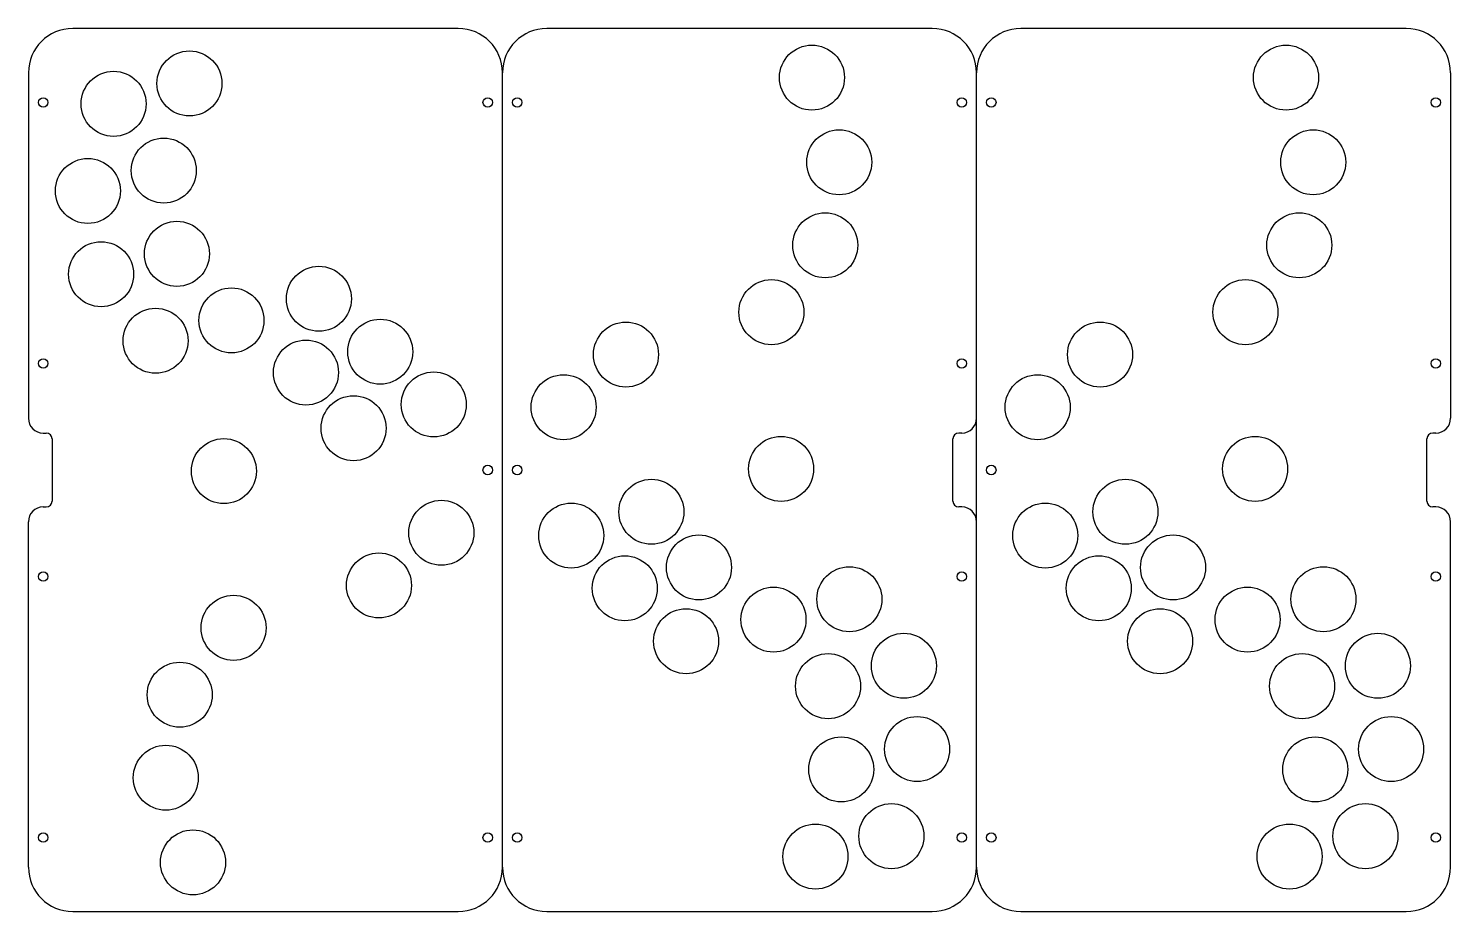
# Model space of a CAD drawing. Header units: inches. Extents: x 0 to 481, y 0 to 299.
import ezdxf

# ---------------------------------------------------------------- set-up
doc = ezdxf.new("R2010")
doc.units = ezdxf.units.IN
doc.header["$MEASUREMENT"] = 0

msp = doc.modelspace()

# ---------------------------------------------------------------- linework, layer by layer
for p, q in [((145.4, 298.8), (15, 298.8)), ((305.8, 298.8), (175.4, 298.8)), ((466.2, 298.8), (335.8, 298.8)), ((0, 283.8), (0, 166.9)), ((160.4, 15), (160.4, 283.8)), ((320.8, 15), (320.8, 283.8)), ((481.2, 283.8), (481.2, 166.9)), ((5, 161.9), (6, 161.9)), ((8, 159.9), (8, 138.9)), ((312.8, 138.9), (312.8, 159.9)), ((315.8, 161.9), (314.8, 161.9)), ((473.2, 138.9), (473.2, 159.9)), ((476.2, 161.9), (475.2, 161.9)), ((5, 136.9), (6, 136.9)), ((315.8, 136.9), (314.8, 136.9)), ((476.2, 136.9), (475.2, 136.9)), ((0, 15), (0, 131.9)), ((481.2, 15), (481.2, 131.9)), ((15, 0), (145.4, 0)), ((175.4, 0), (305.8, 0)), ((335.8, 0), (466.2, 0))]:
    msp.add_line(p, q)
for centre, radius in [((54.49, 280.18), 11), ((265.12, 282.15), 11), ((425.52, 282.15), 11), ((28.82, 273.29), 11), ((5, 273.75), 1.6), ((155.4, 273.75), 1.6), ((165.4, 273.75), 1.6), ((315.8, 273.75), 1.6), ((325.8, 273.75), 1.6), ((476.2, 273.75), 1.6), ((45.78, 250.7), 11), ((274.33, 253.51), 11), ((434.73, 253.51), 11), ((20.11, 243.81), 11), ((269.62, 225.42), 11), ((430.02, 225.42), 11), ((50.25, 222.54), 11), ((24.58, 215.65), 11), ((98.28, 207.33), 11), ((251.38, 202.8), 11), ((411.78, 202.8), 11), ((68.7, 200.03), 11), ((43.03, 193.14), 11), ((119.04, 189.43), 11), ((202.19, 188.47), 11), ((362.59, 188.47), 11), ((93.91, 182.36), 11), ((5, 185.45), 1.6), ((315.8, 185.45), 1.6), ((476.2, 185.45), 1.6), ((137.14, 171.6), 11), ((181.09, 170.64), 11), ((341.49, 170.64), 11), ((110.02, 163.53), 11), ((66.13, 149.03), 11), ((254.67, 149.77), 11), ((415.07, 149.77), 11), ((155.4, 149.4), 1.6), ((165.4, 149.4), 1.6), ((325.8, 149.4), 1.6), ((210.78, 135.27), 11), ((371.18, 135.27), 11), ((139.71, 128.16), 11), ((183.66, 127.2), 11), ((344.06, 127.2), 11), ((226.89, 116.44), 11), ((387.29, 116.44), 11), ((118.61, 110.33), 11), ((201.76, 109.37), 11), ((362.16, 109.37), 11), ((277.77, 105.66), 11), ((438.17, 105.66), 11), ((5, 113.35), 1.6), ((315.8, 113.35), 1.6), ((476.2, 113.35), 1.6), ((69.42, 96), 11), ((252.1, 98.77), 11), ((412.5, 98.77), 11), ((222.52, 91.47), 11), ((382.92, 91.47), 11), ((296.22, 83.15), 11), ((456.62, 83.15), 11), ((270.55, 76.26), 11), ((430.95, 76.26), 11), ((51.18, 73.38), 11), ((300.69, 54.99), 11), ((461.09, 54.99), 11), ((275.02, 48.1), 11), ((435.42, 48.1), 11), ((46.47, 45.29), 11), ((291.98, 25.51), 11), ((452.38, 25.51), 11), ((266.31, 18.62), 11), ((426.71, 18.62), 11), ((5, 25.05), 1.6), ((55.68, 16.65), 11), ((155.4, 25.05), 1.6), ((165.4, 25.05), 1.6), ((315.8, 25.05), 1.6), ((325.8, 25.05), 1.6), ((476.2, 25.05), 1.6)]:
    msp.add_circle(centre, radius)
for centre, radius, start, end in [((15, 283.8), 15, 90, 180), ((145.4, 283.8), 15, 0, 90), ((175.4, 283.8), 15, 90, 180), ((305.8, 283.8), 15, 0, 90), ((335.8, 283.8), 15, 90, 180), ((466.2, 283.8), 15, 0, 90), ((5, 166.9), 5, 180, 270), ((315.8, 166.9), 5, 270, 0), ((476.2, 166.9), 5, 270, 0), ((6, 159.9), 2, 0, 90), ((314.8, 159.9), 2, 90, 180), ((475.2, 159.9), 2, 90, 180), ((5, 131.9), 5, 90, 180), ((6, 138.9), 2, 270, 0), ((314.8, 138.9), 2, 180, 270), ((315.8, 131.9), 5, 0, 90), ((475.2, 138.9), 2, 180, 270), ((476.2, 131.9), 5, 0, 90), ((15, 15), 15, 180, 270), ((145.4, 15), 15, 270, 0), ((175.4, 15), 15, 180, 270), ((305.8, 15), 15, 270, 0), ((335.8, 15), 15, 180, 270), ((466.2, 15), 15, 270, 0)]:
    msp.add_arc(centre, radius, start, end)

doc.saveas('drawing.dxf')
